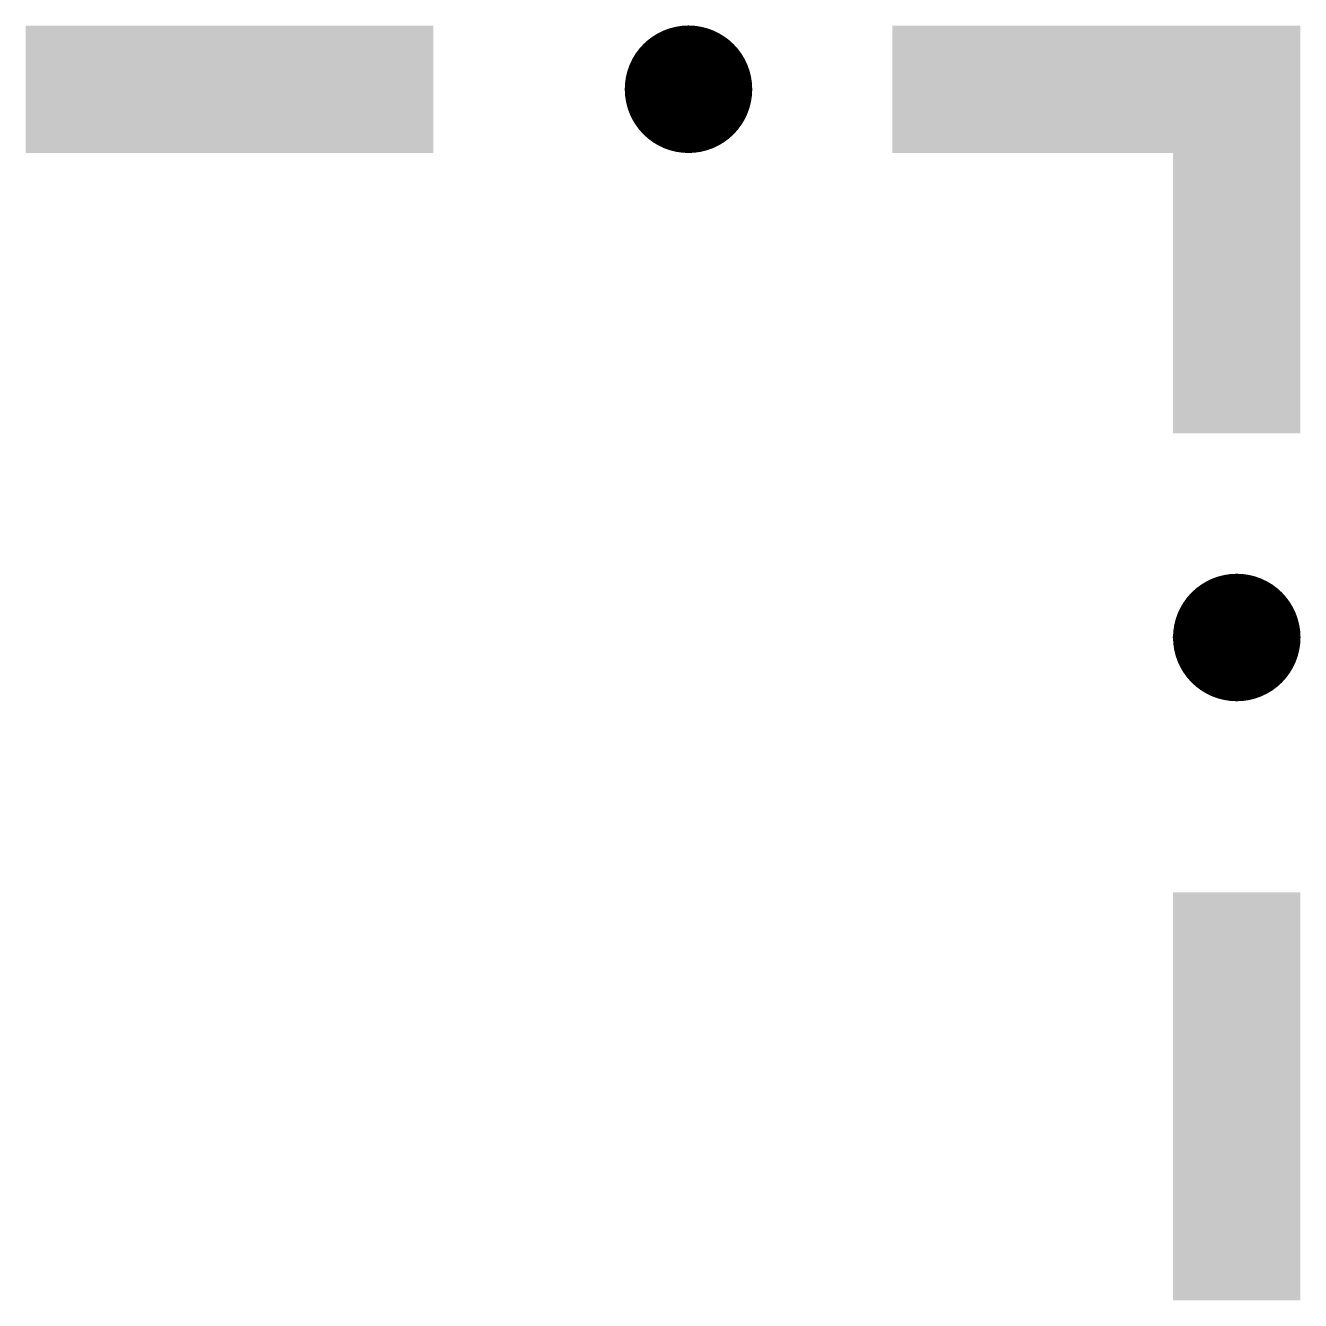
# Model space of a CAD drawing. Header units: metres. Extents: x -8.48 to 0.45, y 0 to 8.93.
import ezdxf

# ---------------------------------------------------------------- set-up
doc = ezdxf.new("R2010")
doc.units = ezdxf.units.M

msp = doc.modelspace()

# ---------------------------------------------------------------- linework, layer by layer
at = {"color": 0, "lineweight": -3}
for p, q in [((-3.83775, 8.0325), (-3.83775, 8.925)), ((0.44625, 4.641), (-0.44625, 4.641))]:
    msp.add_line(p, q, dxfattribs=at)
at = {"color": 0, "lineweight": -3, "const_width": 0.44625}
for points in [[(-3.83775, 8.255625, 1), (-3.83775, 8.701875, 1)], [(0.223125, 4.641, 1), (-0.223125, 4.641, 1)]]:
    msp.add_lwpolyline(points, format="xyb", close=True, dxfattribs=at)
at = {"color": 0, "lineweight": -3}
for points in [[(-5.62275, 8.925), (-8.47875, 8.925), (-5.62275, 8.0325), (-8.47875, 8.0325)], [(0.44625, 8.925), (-2.40975, 8.925), (0.44625, 8.0325), (-2.40975, 8.0325)], [(-0.44625, 8.925), (-0.44625, 6.069), (0.44625, 8.925), (0.44625, 6.069)], [(-0.44625, 2.856), (-0.44625, 0), (0.44625, 2.856), (0.44625, 0)]]:
    msp.add_solid(points, dxfattribs=at)

doc.saveas('drawing.dxf')
